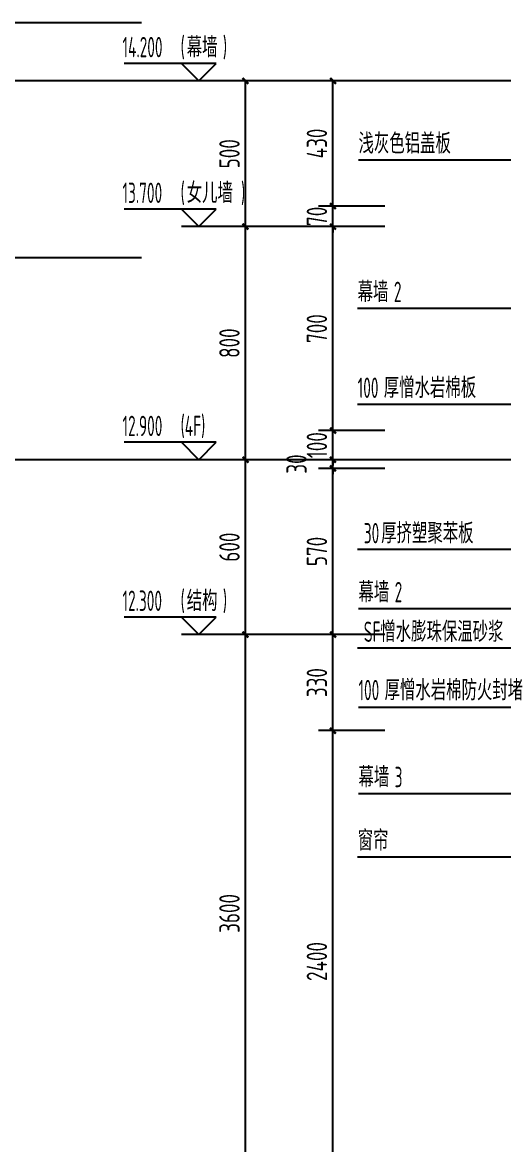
# Model space of a CAD drawing. Extents: x 198753 to 882193, y -399300 to 132460.
# Drawn here: x 380374 to 382024, y -67295 to -63444 of the extents above; entities that cross this region are included whole.
import ezdxf

# ---------------------------------------------------------------- set-up
doc = ezdxf.new("R2010")
doc.units = 0
doc.header["$LTSCALE"] = 1000
doc.header["$MEASUREMENT"] = 0
for name, color, linetype in [('00-图签', 7, 'Continuous'), ('01-标注_尺寸', 124, 'Continuous'), ('01-标注_标高', 200, 'Continuous'), ('01-标注_符号', 200, 'Continuous'), ('02-TEXT_标注', 130, 'Continuous'), ('A-D-玻璃剖线', 130, 'Continuous'), ('A-E_栏杆', 232, 'Continuous'), ('A-SUR_保温', 222, 'Continuous'), ('A-金属背板', 30, 'Continuous'), ('钢龙骨', 173, 'Continuous')]:
    doc.layers.add(name, color=color, linetype=linetype)
doc.layers.add('04-不打印_辅助线', color=165, linetype='Continuous', plot=False)
doc.styles.add('_TCH_DIM', font='ROS1', dxfattribs={"width": 0.8, "bigfont": 'JD'})
doc.styles.add('_TCH_DIM_T3', font='ROS1', dxfattribs={"width": 0.8, "bigfont": 'JD'})
doc.dimstyles.new('_TCH_ARCH&&20', dxfattribs={"dimtxt": 70, "dimasz": 20, "dimexe": 50, "dimexo": 60, "dimgap": 20, "dimtad": 1, "dimdec": 0, "dimzin": 0, "dimdsep": 46, "dimtxsty": '_TCH_DIM_T3', "dimblk": 'ARCHTICK', "dimcen": 0.09, "dimclrt": 4, "dimazin": 2, "dimtfac": 1, "dimtdec": 0, "dimtix": 1, "dimtmove": 2, "dimatfit": 3, "dimfxl": 0, "dimtolj": 1, "dimtzin": 0, "dimarcsym": 0})

# ---------------------------------------------------------------- blocks, each defined once
blk = doc.blocks.new('*U319')
at = {"layer": 'A-E_栏杆'}
for p, q in [((144.1, 940.8), (4615, 940.8)), ((40.3, 134.7), (4615, 134.7))]:
    blk.add_line(p, q, dxfattribs=at)
blk = doc.blocks.new('$LinePat$岩棉板')
at = {"color": 0}
for p, q in [((0, -17), (12, -67)), ((12, -67), (24, -17))]:
    blk.add_line(p, q, dxfattribs=at)
for centre, start, end in [((12, -17), 0, 180), ((0, -67), 270, 0), ((24, -67), 180, 270)]:
    blk.add_arc(centre, 12, start, end, dxfattribs=at)
at = {"layer": 'Defpoints'}
blk.add_point((0, 0.1), dxfattribs=at)
at = {"layer": 'Defpoints', "color": 0}
blk.add_point((24, -84), dxfattribs=at)
blk = doc.blocks.new('*U156')
at = {"layer": '01-标注_符号'}
for points in [[(-852.7, 520), (0, 520)], [(-852.7, 190.2), (272.2, 190.2)], [(-850, -849.4), (219.7, -849.4)]]:
    blk.add_lwpolyline(points, dxfattribs=at)
at = {"layer": '01-标注_符号', "const_width": 8}
for points in [[(-4, 520, 1), (4, 520, 1)], [(268.2, 190.2, 1), (276.2, 190.2, 1)], [(215.7, -849.4, 1), (223.7, -849.4, 1)]]:
    blk.add_lwpolyline(points, format="xyb", close=True, dxfattribs=at)
at = {"layer": 'A-SUR_保温'}
blk.add_line((300, 800.2), (300, -895), dxfattribs=at)
blk.add_lwpolyline([(300, 800.2), (200, 800.2), (200, -795), (48, -795), (48, -895), (300, -895)], dxfattribs=at)
at = {"layer": 'A-金属背板'}
blk.add_lwpolyline([(60, 840.2), (70, 840.2), (70, 0), (60, 0)], close=True, dxfattribs=at)
at = {"layer": 'A-SUR_保温', "yscale": 1.188379012465143, "zscale": 1.188379012465143}
for p, xscale, rotation in [((200, 771.5), 1.19717378077196, 90), ((200, 742.7), 1.19717378077196, 90), ((200, 714), 1.19717378077196, 90), ((200, 685.3), 1.19717378077196, 90), ((200, 656.5), 1.19717378077196, 90), ((200, 627.8), 1.19717378077196, 90), ((200, 599.1), 1.19717378077196, 90), ((200, 570.3), 1.19717378077196, 90), ((200, 541.6), 1.19717378077196, 90), ((200, 512.9), 1.19717378077196, 90), ((200, 484.1), 1.19717378077196, 90), ((200, 455.4), 1.19717378077196, 90), ((200, 426.7), 1.19717378077196, 90), ((200, 397.9), 1.19717378077196, 90), ((200, 369.2), 1.19717378077196, 90), ((200, 340.5), 1.19717378077196, 90), ((200, 311.8), 1.19717378077196, 90), ((200, 283), 1.19717378077196, 90), ((200, 254.3), 1.19717378077196, 90), ((200, 225.6), 1.19717378077196, 90), ((200, 196.8), 1.19717378077196, 90), ((200, 168.1), 1.19717378077196, 90), ((200, 139.4), 1.19717378077196, 90), ((200, 110.6), 1.19717378077196, 90), ((200, 81.9), 1.19717378077196, 90), ((200, 53.2), 1.19717378077196, 90), ((200, 24.4), 1.19717378077196, 90), ((200, -4.3), 1.19717378077196, 90), ((200, -33), 1.19717378077196, 90), ((200, -61.8), 1.19717378077196, 90), ((200, -90.5), 1.19717378077196, 90), ((200, -119.2), 1.19717378077196, 90), ((200, -148), 1.19717378077196, 90), ((200, -176.7), 1.19717378077196, 90), ((200, -205.4), 1.19717378077196, 90), ((200, -234.2), 1.19717378077196, 90), ((200, -262.9), 1.19717378077196, 90), ((200, -291.6), 1.19717378077196, 90), ((200, -320.4), 1.19717378077196, 90), ((200, -349.1), 1.19717378077196, 90), ((200, -377.8), 1.19717378077196, 90), ((200, -406.6), 1.19717378077196, 90), ((200, -435.3), 1.19717378077196, 90), ((200, -464), 1.19717378077196, 90), ((200, -492.7), 1.19717378077196, 90), ((200, -521.5), 1.19717378077196, 90), ((200, -550.2), 1.19717378077196, 90), ((200, -578.9), 1.19717378077196, 90), ((200, -607.7), 1.19717378077196, 90), ((200, -636.4), 1.19717378077196, 90), ((200, -665.1), 1.19717378077196, 90), ((200, -693.9), 1.19717378077196, 90), ((200, -722.6), 1.19717378077196, 90), ((200, -751.3), 1.19717378077196, 90), ((200, -780.1), 1.19717378077196, 90), ((78.4, -900), 1.266666665670531, 180), ((108.8, -900), 1.266666665670531, 180), ((139.2, -900), 1.266666665670531, 180), ((169.6, -900), 1.266666665670531, 180), ((200, -900), 1.266666665670531, 180), ((200, -808.8), 1.19717378077196, 90), ((200, -837.5), 1.19717378077196, 90), ((200, -866.3), 1.19717378077196, 90), ((200, -895), 1.19717378077196, 90)]:
    blk.add_blockref('$LinePat$岩棉板', p, dxfattribs=dict(at, xscale=xscale, rotation=rotation))
at = {"layer": '02-TEXT_标注', "style": '_TCH_DIM'}
for s, height, width, p in [('幕墙', 69.46, 0.8, (-852.7, 541)), ('2', 70, 0.64, (-728.5, 541)), ('100', 70, 0.64, (-852.7, 212.1)), ('厚憎水岩棉板', 69.46, 0.8, (-763.1, 212.1)), ('100', 70, 0.64, (-850, -825.5)), ('厚憎水岩棉防火封堵', 69.46, 0.8, (-760.4, -825.5))]:
    blk.add_text(s, height=height, dxfattribs=dict(at, width=width)).set_placement(p)
blk = doc.blocks.new('A$C643B6CAF')
at = {"layer": '钢龙骨', "const_width": 10}
blk.add_lwpolyline([(0, -1.6), (-28, -1.6)], dxfattribs=at)
at = {"layer": '钢龙骨'}
for points in [[(0, 28.4), (0, -31.6), (150, -31.6), (150, 28.4)], [(4, 24.4), (4, -27.6), (146, -27.6), (146, 24.4)]]:
    blk.add_lwpolyline(points, close=True, dxfattribs=at)
blk = doc.blocks.new('*U40')
at = {"layer": '01-标注_符号'}
blk.add_lwpolyline([(-850, -510.3), (28, -510.3)], dxfattribs=at)
at = {"layer": '01-标注_符号', "const_width": 8}
blk.add_lwpolyline([(24, -510.3, 1), (32, -510.3, 1)], format="xyb", close=True, dxfattribs=at)
at = {"layer": 'A-D-玻璃剖线'}
for points in [[(0, 870.2), (0, -2300)], [(28, -2300), (28, 870.2)]]:
    blk.add_lwpolyline(points, dxfattribs=at)
at = {"layer": 'A-金属背板'}
blk.add_lwpolyline([(38, -60), (48, -60), (48, -900), (38, -900)], close=True, dxfattribs=at)
at = {"layer": '钢龙骨'}
blk.add_lwpolyline([(178, 870.2), (178, -2300)], dxfattribs=at)
for p in [(28, 871.8), (28, -28.4)]:
    blk.add_blockref('A$C643B6CAF', p, dxfattribs=at)
at = {"layer": '钢龙骨', "xscale": -1, "rotation": 180}
blk.add_blockref('A$C643B6CAF', (28.1, -931.6), dxfattribs=at)
at = {"layer": '02-TEXT_标注', "style": '_TCH_DIM'}
for s, height, width, p in [('幕墙', 69.46, 0.8, (-850, -489.3)), ('2', 70, 0.64, (-725.8, -489.3))]:
    blk.add_text(s, height=height, dxfattribs=dict(at, width=width)).set_placement(p)
blk = doc.blocks.new('hgfuhtry4')
at = {"layer": '01-标注_符号'}
blk.add_lwpolyline([(-1149.7, 179.5), (-300, 179.5)], dxfattribs=at)
at = {"layer": '02-TEXT_标注', "style": '_TCH_DIM', "width": 0.8}
blk.add_text('浅灰色铝盖板', height=69.46, dxfattribs=at).set_placement((-1149.7, 200.5))
blk = doc.blocks.new('_ArchTick')
at = {"color": 0, "linetype": 'ByBlock', "const_width": 0.4}
blk.add_lwpolyline([(-0.5, -0.5), (0.5, 0.5)], dxfattribs=at)
blk = doc.blocks.new('*D1569')
at = {"layer": '01-标注_尺寸', "color": 0, "lineweight": -2, "transparency": 16777216}
for p, q in [((381616.8, -65874.6), (381389.2, -65874.6)), ((381439.2, -68274.4), (381439.2, -65874.6)), ((381616.8, -68274.4), (381389.2, -68274.4))]:
    blk.add_line(p, q, dxfattribs=at)
at = {"layer": 'Defpoints', "color": 0, "transparency": 16777216}
for p in [(381439.2, -65874.6), (381676.8, -65874.6), (381676.8, -68274.4)]:
    blk.add_point(p, dxfattribs=at)
at = {"layer": '01-标注_尺寸', "color": 0, "lineweight": -2, "transparency": 16777216, "xscale": 20, "yscale": 20, "zscale": 20}
for p, rotation in [((381439.2, -65874.6), 90), ((381439.2, -68274.4), 270)]:
    blk.add_blockref('_ArchTick', p, dxfattribs=dict(at, rotation=rotation))
at = {"layer": '01-标注_尺寸', "color": 4, "transparency": 16777216, "insert": (381384.2, -66666.8), "char_height": 70, "attachment_point": 5, "rotation": 90, "style": '_TCH_DIM_T3'}
blk.add_mtext('\\A1;2400', dxfattribs=at)
blk = doc.blocks.new('*D1570')
at = {"layer": '01-标注_尺寸', "color": 0, "lineweight": -2, "transparency": 16777216}
for p, q in [((381616.8, -65544.9), (381389.2, -65544.9)), ((381439.2, -65874.6), (381439.2, -65544.9)), ((381616.8, -65874.6), (381389.2, -65874.6))]:
    blk.add_line(p, q, dxfattribs=at)
at = {"layer": 'Defpoints', "color": 0, "transparency": 16777216}
for p in [(381439.2, -65544.9), (381676.8, -65544.9), (381676.8, -65874.6)]:
    blk.add_point(p, dxfattribs=at)
at = {"layer": '01-标注_尺寸', "color": 0, "lineweight": -2, "transparency": 16777216, "xscale": 20, "yscale": 20, "zscale": 20}
for p, rotation in [((381439.2, -65544.9), 90), ((381439.2, -65874.6), 270)]:
    blk.add_blockref('_ArchTick', p, dxfattribs=dict(at, rotation=rotation))
at = {"layer": '01-标注_尺寸', "color": 4, "transparency": 16777216, "insert": (381384.2, -65709.8), "char_height": 70, "attachment_point": 5, "rotation": 90, "style": '_TCH_DIM_T3'}
blk.add_mtext('\\A1;330', dxfattribs=at)
blk = doc.blocks.new('*D1571')
at = {"layer": '01-标注_尺寸', "color": 0, "lineweight": -2, "transparency": 16777216}
for p, q in [((381616.8, -64974.6), (381389.2, -64974.6)), ((381439.2, -65544.9), (381439.2, -64974.6)), ((381616.8, -65544.9), (381389.2, -65544.9))]:
    blk.add_line(p, q, dxfattribs=at)
at = {"layer": 'Defpoints', "color": 0, "transparency": 16777216}
for p in [(381439.2, -64974.6), (381676.8, -64974.6), (381676.8, -65544.9)]:
    blk.add_point(p, dxfattribs=at)
at = {"layer": '01-标注_尺寸', "color": 0, "lineweight": -2, "transparency": 16777216, "xscale": 20, "yscale": 20, "zscale": 20}
for p, rotation in [((381439.2, -64974.6), 90), ((381439.2, -65544.9), 270)]:
    blk.add_blockref('_ArchTick', p, dxfattribs=dict(at, rotation=rotation))
at = {"layer": '01-标注_尺寸', "color": 4, "transparency": 16777216, "insert": (381384.2, -65259.8), "char_height": 70, "attachment_point": 5, "rotation": 90, "style": '_TCH_DIM_T3'}
blk.add_mtext('\\A1;570', dxfattribs=at)
blk = doc.blocks.new('*D1572')
at = {"layer": '01-标注_尺寸', "color": 0, "lineweight": -2, "transparency": 16777216}
for p, q in [((381616.8, -64944.9), (381389.2, -64944.9)), ((381439.2, -64944.9), (381439.2, -64924.9)), ((381439.2, -64974.6), (381439.2, -64944.9)), ((381616.8, -64974.6), (381389.2, -64974.6)), ((381439.2, -64974.6), (381439.2, -64994.6))]:
    blk.add_line(p, q, dxfattribs=at)
at = {"layer": 'Defpoints', "color": 0, "transparency": 16777216}
for p in [(381439.2, -64944.9), (381676.8, -64944.9), (381676.8, -64974.6)]:
    blk.add_point(p, dxfattribs=at)
at = {"layer": '01-标注_尺寸', "color": 0, "lineweight": -2, "transparency": 16777216, "xscale": 20, "yscale": 20, "zscale": 20}
for p, rotation in [((381439.2, -64944.9), 270), ((381439.2, -64974.6), 90)]:
    blk.add_blockref('_ArchTick', p, dxfattribs=dict(at, rotation=rotation))
at = {"layer": '01-标注_尺寸', "color": 4, "transparency": 16777216, "insert": (381314.2, -64959.8), "char_height": 70, "attachment_point": 5, "rotation": 90, "style": '_TCH_DIM_T3'}
blk.add_mtext('\\A1;30', dxfattribs=at)
blk = doc.blocks.new('*D1573')
at = {"layer": '01-标注_尺寸', "color": 0, "lineweight": -2, "transparency": 16777216}
for p, q in [((381616.8, -64844.9), (381389.2, -64844.9)), ((381439.2, -64844.9), (381439.2, -64824.9)), ((381439.2, -64944.9), (381439.2, -64844.9)), ((381616.8, -64944.9), (381389.2, -64944.9)), ((381439.2, -64944.9), (381439.2, -64964.9))]:
    blk.add_line(p, q, dxfattribs=at)
at = {"layer": 'Defpoints', "color": 0, "transparency": 16777216}
for p in [(381439.2, -64844.9), (381676.8, -64844.9), (381676.8, -64944.9)]:
    blk.add_point(p, dxfattribs=at)
at = {"layer": '01-标注_尺寸', "color": 0, "lineweight": -2, "transparency": 16777216, "xscale": 20, "yscale": 20, "zscale": 20}
for p, rotation in [((381439.2, -64844.9), 270), ((381439.2, -64944.9), 90)]:
    blk.add_blockref('_ArchTick', p, dxfattribs=dict(at, rotation=rotation))
at = {"layer": '01-标注_尺寸', "color": 4, "transparency": 16777216, "insert": (381384.2, -64894.9), "char_height": 70, "attachment_point": 5, "rotation": 90, "style": '_TCH_DIM_T3'}
blk.add_mtext('\\A1;100', dxfattribs=at)
blk = doc.blocks.new('*D1574')
at = {"layer": '01-标注_尺寸', "color": 0, "lineweight": -2, "transparency": 16777216}
for p, q in [((381616.8, -64144.9), (381389.2, -64144.9)), ((381439.2, -64844.9), (381439.2, -64144.9)), ((381616.8, -64844.9), (381389.2, -64844.9))]:
    blk.add_line(p, q, dxfattribs=at)
at = {"layer": 'Defpoints', "color": 0, "transparency": 16777216}
for p in [(381439.2, -64144.9), (381676.8, -64144.9), (381676.8, -64844.9)]:
    blk.add_point(p, dxfattribs=at)
at = {"layer": '01-标注_尺寸', "color": 0, "lineweight": -2, "transparency": 16777216, "xscale": 20, "yscale": 20, "zscale": 20}
for p, rotation in [((381439.2, -64144.9), 90), ((381439.2, -64844.9), 270)]:
    blk.add_blockref('_ArchTick', p, dxfattribs=dict(at, rotation=rotation))
at = {"layer": '01-标注_尺寸', "color": 4, "transparency": 16777216, "insert": (381384.2, -64494.9), "char_height": 70, "attachment_point": 5, "rotation": 90, "style": '_TCH_DIM_T3'}
blk.add_mtext('\\A1;700', dxfattribs=at)
blk = doc.blocks.new('*D1575')
at = {"layer": '01-标注_尺寸', "color": 0, "lineweight": -2, "transparency": 16777216}
for p, q in [((381616.8, -64074.4), (381389.2, -64074.4)), ((381439.2, -64074.4), (381439.2, -64054.4)), ((381439.2, -64144.9), (381439.2, -64074.4)), ((381616.8, -64144.9), (381389.2, -64144.9)), ((381439.2, -64144.9), (381439.2, -64164.9))]:
    blk.add_line(p, q, dxfattribs=at)
at = {"layer": 'Defpoints', "color": 0, "transparency": 16777216}
for p in [(381439.2, -64074.4), (381676.8, -64074.4), (381676.8, -64144.9)]:
    blk.add_point(p, dxfattribs=at)
at = {"layer": '01-标注_尺寸', "color": 0, "lineweight": -2, "transparency": 16777216, "xscale": 20, "yscale": 20, "zscale": 20}
for p, rotation in [((381439.2, -64074.4), 270), ((381439.2, -64144.9), 90)]:
    blk.add_blockref('_ArchTick', p, dxfattribs=dict(at, rotation=rotation))
at = {"layer": '01-标注_尺寸', "color": 4, "transparency": 16777216, "insert": (381384.2, -64109.7), "char_height": 70, "attachment_point": 5, "rotation": 90, "style": '_TCH_DIM_T3'}
blk.add_mtext('\\A1;70', dxfattribs=at)
blk = doc.blocks.new('*D1576')
at = {"layer": '01-标注_尺寸', "color": 0, "lineweight": -2, "transparency": 16777216}
for p, q in [((381616.8, -63644.9), (381389.2, -63644.9)), ((381439.2, -64074.4), (381439.2, -63644.9)), ((381616.8, -64074.4), (381389.2, -64074.4))]:
    blk.add_line(p, q, dxfattribs=at)
at = {"layer": 'Defpoints', "color": 0, "transparency": 16777216}
for p in [(381439.2, -63644.9), (381676.8, -63644.9), (381676.8, -64074.4)]:
    blk.add_point(p, dxfattribs=at)
at = {"layer": '01-标注_尺寸', "color": 0, "lineweight": -2, "transparency": 16777216, "xscale": 20, "yscale": 20, "zscale": 20}
for p, rotation in [((381439.2, -63644.9), 90), ((381439.2, -64074.4), 270)]:
    blk.add_blockref('_ArchTick', p, dxfattribs=dict(at, rotation=rotation))
at = {"layer": '01-标注_尺寸', "color": 4, "transparency": 16777216, "insert": (381384.2, -63859.7), "char_height": 70, "attachment_point": 5, "rotation": 90, "style": '_TCH_DIM_T3'}
blk.add_mtext('\\A1;430', dxfattribs=at)
blk = doc.blocks.new('*D1726')
at = {"layer": '01-标注_尺寸', "color": 0, "lineweight": -2, "transparency": 16777216}
for p, q in [((381606.8, -65544.9), (381089.2, -65544.9)), ((381139.2, -69144.9), (381139.2, -65544.9)), ((381606.8, -69144.9), (381089.2, -69144.9))]:
    blk.add_line(p, q, dxfattribs=at)
at = {"layer": 'Defpoints', "color": 0, "transparency": 16777216}
for p in [(381139.2, -65544.9), (381666.8, -65544.9), (381666.8, -69144.9)]:
    blk.add_point(p, dxfattribs=at)
at = {"layer": '01-标注_尺寸', "color": 0, "lineweight": -2, "transparency": 16777216, "xscale": 20, "yscale": 20, "zscale": 20}
for p, rotation in [((381139.2, -65544.9), 90), ((381139.2, -69144.9), 270)]:
    blk.add_blockref('_ArchTick', p, dxfattribs=dict(at, rotation=rotation))
at = {"layer": '01-标注_尺寸', "color": 4, "transparency": 16777216, "insert": (381084.2, -66501.9), "char_height": 70, "attachment_point": 5, "rotation": 90, "style": '_TCH_DIM_T3'}
blk.add_mtext('\\A1;3600', dxfattribs=at)
blk = doc.blocks.new('*D1727')
at = {"layer": '01-标注_尺寸', "color": 0, "lineweight": -2, "transparency": 16777216}
for p, q in [((381606.8, -64944.9), (381089.2, -64944.9)), ((381139.2, -65544.9), (381139.2, -64944.9)), ((381606.8, -65544.9), (381089.2, -65544.9))]:
    blk.add_line(p, q, dxfattribs=at)
at = {"layer": 'Defpoints', "color": 0, "transparency": 16777216}
for p in [(381139.2, -64944.9), (381666.8, -64944.9), (381666.8, -65544.9)]:
    blk.add_point(p, dxfattribs=at)
at = {"layer": '01-标注_尺寸', "color": 0, "lineweight": -2, "transparency": 16777216, "xscale": 20, "yscale": 20, "zscale": 20}
for p, rotation in [((381139.2, -64944.9), 90), ((381139.2, -65544.9), 270)]:
    blk.add_blockref('_ArchTick', p, dxfattribs=dict(at, rotation=rotation))
at = {"layer": '01-标注_尺寸', "color": 4, "transparency": 16777216, "insert": (381084.2, -65244.9), "char_height": 70, "attachment_point": 5, "rotation": 90, "style": '_TCH_DIM_T3'}
blk.add_mtext('\\A1;600', dxfattribs=at)
blk = doc.blocks.new('*D1728')
at = {"layer": '01-标注_尺寸', "color": 0, "lineweight": -2, "transparency": 16777216}
for p, q in [((381606.8, -64144.9), (381089.2, -64144.9)), ((381139.2, -64944.9), (381139.2, -64144.9)), ((381606.8, -64944.9), (381089.2, -64944.9))]:
    blk.add_line(p, q, dxfattribs=at)
at = {"layer": 'Defpoints', "color": 0, "transparency": 16777216}
for p in [(381139.2, -64144.9), (381666.8, -64144.9), (381666.8, -64944.9)]:
    blk.add_point(p, dxfattribs=at)
at = {"layer": '01-标注_尺寸', "color": 0, "lineweight": -2, "transparency": 16777216, "xscale": 20, "yscale": 20, "zscale": 20}
for p, rotation in [((381139.2, -64144.9), 90), ((381139.2, -64944.9), 270)]:
    blk.add_blockref('_ArchTick', p, dxfattribs=dict(at, rotation=rotation))
at = {"layer": '01-标注_尺寸', "color": 4, "transparency": 16777216, "insert": (381084.2, -64544.9), "char_height": 70, "attachment_point": 5, "rotation": 90, "style": '_TCH_DIM_T3'}
blk.add_mtext('\\A1;800', dxfattribs=at)
blk = doc.blocks.new('*D1729')
at = {"layer": '01-标注_尺寸', "color": 0, "lineweight": -2, "transparency": 16777216}
for p, q in [((381606.8, -63644.9), (381089.2, -63644.9)), ((381139.2, -64144.9), (381139.2, -63644.9)), ((381606.8, -64144.9), (381089.2, -64144.9))]:
    blk.add_line(p, q, dxfattribs=at)
at = {"layer": 'Defpoints', "color": 0, "transparency": 16777216}
for p in [(381139.2, -63644.9), (381666.8, -63644.9), (381666.8, -64144.9)]:
    blk.add_point(p, dxfattribs=at)
at = {"layer": '01-标注_尺寸', "color": 0, "lineweight": -2, "transparency": 16777216, "xscale": 20, "yscale": 20, "zscale": 20}
for p, rotation in [((381139.2, -63644.9), 90), ((381139.2, -64144.9), 270)]:
    blk.add_blockref('_ArchTick', p, dxfattribs=dict(at, rotation=rotation))
at = {"layer": '01-标注_尺寸', "color": 4, "transparency": 16777216, "insert": (381084.2, -63894.9), "char_height": 70, "attachment_point": 5, "rotation": 90, "style": '_TCH_DIM_T3'}
blk.add_mtext('\\A1;500', dxfattribs=at)

msp = doc.modelspace()

# ---------------------------------------------------------------- linework, layer by layer
at = {"layer": '01-标注_标高'}
for p, q in [((381039.2, -63584.9), (380723.3, -63584.9)), ((380979.2, -63644.9), (380919.2, -63584.9)), ((380979.2, -63644.9), (381039.2, -63584.9)), ((381139.2, -63644.9), (380919.2, -63644.9)), ((381039.2, -64084.9), (380723.3, -64084.9)), ((380979.2, -64144.9), (380919.2, -64084.9)), ((380979.2, -64144.9), (381039.2, -64084.9)), ((381139.2, -64144.9), (380919.2, -64144.9)), ((381039.2, -64884.9), (380723.3, -64884.9)), ((380979.2, -64944.9), (380919.2, -64884.9)), ((380979.2, -64944.9), (381039.2, -64884.9)), ((381139.2, -64944.9), (380919.2, -64944.9)), ((381039.2, -65484.9), (380723.3, -65484.9)), ((380979.2, -65544.9), (380919.2, -65484.9)), ((380979.2, -65544.9), (381039.2, -65484.9)), ((381139.2, -65544.9), (380919.2, -65544.9))]:
    msp.add_line(p, q, dxfattribs=at)
at = {"layer": '01-标注_符号'}
for p, q in [((382376.7, -65253), (381524, -65253)), ((382376.7, -65591.1), (381524, -65591.1))]:
    msp.add_line(p, q, dxfattribs=at)
for points in [[(381526.7, -66089.8), (382386.5, -66089.8)], [(381524, -66307.2), (382653.5, -66307.2)]]:
    msp.add_lwpolyline(points, dxfattribs=at)
at = {"layer": '04-不打印_辅助线', "color": 251}
for p, q in [((418057.9, -63644.9), (342773.5, -63644.9)), ((418057.9, -64944.9), (338573.5, -64944.9))]:
    msp.add_line(p, q, dxfattribs=at)

# ---------------------------------------------------------------- block references
for name, p in [('*U319', (376167.8, -64385.1)), ('*U156', (382376.7, -64944.9))]:
    msp.add_blockref(name, p)
at = {"layer": '00-图签'}
for name, p in [('hgfuhtry4', (382676.7, -64094.9)), ('*U40', (382376.7, -64944.9))]:
    msp.add_blockref(name, p, dxfattribs=at)

# ---------------------------------------------------------------- texts
at = {"layer": '02-TEXT_标注', "style": '_TCH_DIM'}
for s, height, width, p in [('14.200', 70, 0.64, (380717.3, -63563.9)), ('(', 70, 0.64, (380916.7, -63563.9)), ('幕墙', 69.46, 0.8, (380937.6, -63563.9)), (')', 70, 0.64, (381061.8, -63563.9)), ('13.700', 70, 0.64, (380717.3, -64063.9)), ('(', 70, 0.64, (380916.7, -64063.9)), ('女儿墙', 69.46, 0.8, (380937.6, -64063.9)), (')', 70, 0.64, (381123.9, -64063.9)), ('12.900', 70, 0.64, (380717.3, -64863.9)), ('(4F)', 70, 0.64, (380916.7, -64863.9)), ('30', 70, 0.64, (381545, -65232)), ('厚挤塑聚苯板', 69.46, 0.8, (381604.7, -65232)), ('12.300', 70, 0.64, (380717.3, -65463.9)), ('(', 70, 0.64, (380916.7, -65463.9)), ('结构', 69.46, 0.8, (380937.6, -65463.9)), (')', 70, 0.64, (381061.8, -65463.9)), ('SF', 70, 0.64, (381545, -65570.1)), ('憎水膨珠保温砂浆', 69.46, 0.8, (381601.7, -65570.1)), ('幕墙', 69.46, 0.8, (381526.7, -66068.8)), ('3', 70, 0.64, (381650.8, -66068.8)), ('窗帘', 69.46, 0.8, (381524, -66286.2))]:
    msp.add_text(s, height=height, dxfattribs=dict(at, width=width)).set_placement(p)

# ---------------------------------------------------------------- dimensions: what is measured, and where the dimension line sits
at = {"layer": '01-标注_尺寸'}
for p1, p2, distance, picture, middle in [((381666.8, -64144.9), (381666.8, -63644.9), 527.6, '*D1729', (381084.2, -63894.9)), ((381676.7994, -64074.446), (381676.7994, -63644.8982), 237.638, '*D1576', (381384.1613, -63859.6721)), ((381676.7994, -64144.8982), (381676.7994, -64074.446), 237.638, '*D1575', (381384.1613, -64109.6721)), ((381666.8, -64944.9), (381666.8, -64144.9), 527.6, '*D1728', (381084.2, -64544.9)), ((381676.8, -64844.9), (381676.8, -64144.9), 237.6, '*D1574', (381384.2, -64494.9)), ((381676.8, -64944.9), (381676.8, -64844.9), 237.6, '*D1573', (381384.2, -64894.9)), ((381666.8, -65544.9), (381666.8, -64944.9), 527.6, '*D1727', (381084.2, -65244.9)), ((381676.8, -65544.9), (381676.8, -64974.6), 237.6, '*D1571', (381384.2, -65259.8)), ((381676.8, -65874.6), (381676.8, -65544.9), 237.6, '*D1570', (381384.2, -65709.8))]:
    dim = msp.add_aligned_dim(p1=p1, p2=p2, distance=distance, dimstyle='_TCH_ARCH&&20', dxfattribs=at)
    dim.commit()
    dim.dimension.update_dxf_attribs({"geometry": picture, "text_midpoint": middle})
for base, p1, p2, picture, middle in [((381439.2, -64944.9), (381676.8, -64974.6), (381676.8, -64944.9), '*D1572', (381314.2, -64959.8)), ((381139.2, -65544.9), (381666.8, -69144.9), (381666.8, -65544.9), '*D1726', (381084.2, -66501.9)), ((381439.2, -65874.6), (381676.8, -68274.4), (381676.8, -65874.6), '*D1569', (381384.2, -66666.8))]:
    dim = msp.add_linear_dim(base=base, p1=p1, p2=p2, angle=90, dimstyle='_TCH_ARCH&&20', dxfattribs=at)
    dim.commit()
    dim.dimension.update_dxf_attribs({"geometry": picture, "text_midpoint": middle, "dimtype": 161})

doc.saveas('drawing.dxf')
